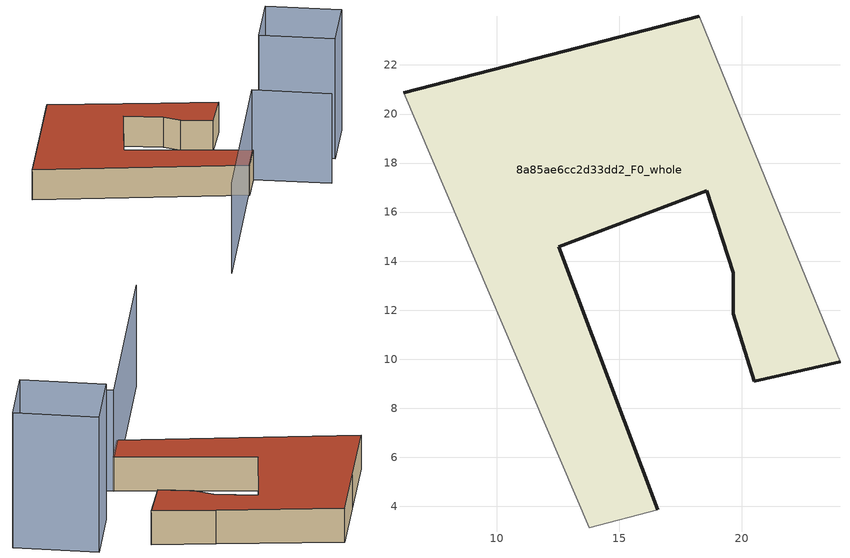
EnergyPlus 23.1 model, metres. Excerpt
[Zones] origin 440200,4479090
8a85ae6cc2d33dd2_F0_whole
 floor ground (EU_floor_Construction): 18.26,23.98 22.08,14.63 24.01,9.9 20.51,9.1 19.65,11.86 19.65,13.52 18.57,16.88 12.54,14.59 16.57,3.85 13.78,3.13 6.2,20.87 12.75,22.56 z0
 wall outside (EU_wall_Construction): 18.26,23.98 12.75,22.56 6.2,20.87 / 16.57,3.85 12.54,14.59 18.57,16.88 19.65,13.52 19.65,11.86 20.51,9.1 24.01,9.9 z0:3
 wall adiabatic (EU_wall_Construction): 6.2,20.87 13.78,3.13 16.57,3.85 / 24.01,9.9 22.08,14.63 18.26,23.98 z0:3
 roof outside (EU_roof_Construction): 24.01,9.9 22.08,14.63 18.26,23.98 12.75,22.56 6.2,20.87 13.78,3.13 16.57,3.85 12.54,14.59 18.57,16.88 19.65,13.52 19.65,11.86 20.51,9.1 z3
shading: -0.65,-0.59 16.6,3.96 / 16.6,3.96 18.41,-2.91 z0:9; 22.91,-1.55 21.19,5.07 / 21.19,5.07 26.6,6.47 / 26.6,6.47 28.32,-0.15 / 28.32,-0.15 22.91,-1.55 z0:12
[Building]
EU S2 Campaign: North Axis=0; Terrain=City; Solar Distribution=FullExterior
[Site:Location]
Madrid: Latitude=40.5; Longitude=-3.5; Time Zone=1; Elevation=609
[SizingPeriod:WeatherFileDays]
AnnualSizingPeriod: Begin Month=1; Begin Day of Month=1; End Month=12; End Day of Month=31; Day of Week for Start Day=Monday; Use Weather File Daylight Saving Period=No; Use Weather File Rain and Snow Indicators=No
[MATERIAL]
EU_InternalMass_Material: Roughness=MediumRough; Thickness=0.1; Conductivity=1; Density=1800; Specific Heat=900; Thermal Absorptance=0.9; Solar Absorptance=0.7; Visible Absorptance=0.7
[MATERIAL:NOMASS] Roughness=MediumRough; Thermal Absorptance=0.9; Solar Absorptance=0.7; Visible Absorptance=0.7
Name | Thermal Resistance
EU_wall_NoMass; EU_roof_NoMass | 2.16768
EU_floor_NoMass | 1.14339
[CONSTRUCTION]
EU_wall_Construction: EU_wall_NoMass
EU_roof_Construction: EU_roof_NoMass
EU_floor_Construction: EU_floor_NoMass
EU_InternalMass_Construction: EU_InternalMass_Material
[ZONE]
8a85ae6cc2d33dd2_F0_whole: Type=1; Multiplier=1; Ceiling Height=autocalculate; Volume=452.225; Floor Area=autocalculate; Part of Total Floor Area=Yes
[INTERNALMASS]
8a85ae6cc2d33dd2_F0_whole_EU_InternalMass: Construction=EU_InternalMass_Construction; Zone or ZoneList=8a85ae6cc2d33dd2_F0_whole; Surface Area=150.742
[OTHEREQUIPMENT]
EU_Step8_InternalGain_8a85ae6cc2d33dd2_F0_whole_f000: Fuel Type=Electricity; Zone or ZoneList or Space or SpaceList=8a85ae6cc2d33dd2_F0_whole; Schedule=EU_Step8_GainSchedule_8a85ae6cc2d33dd2_F0_whole_f000; Design Level Calculation Method=Watts/Area; Power per Zone Floor Area=1; Fraction Latent=0; Fraction Radiant=0; Fraction Lost=0; Carbon Dioxide Generation Rate=0; EndUse Subcategory=EU_Step8_InternalGains
[ZONEVENTILATION:DESIGNFLOWRATE]
EU_ConstantAir_8a85ae6cc2d33dd2_F0_whole: Zone or ZoneList or Space or SpaceList=8a85ae6cc2d33dd2_F0_whole; Schedule=EU_AlwaysOn; Design Flow Rate Calculation Method=AirChanges/Hour; Air Changes per Hour=0.480546; Ventilation Type=Natural; Fan Pressure Rise=0; Fan Total Efficiency=1; Constant Term Coefficient=1; Temperature Term Coefficient=0; Velocity Term Coefficient=0; Velocity Squared Term Coefficient=0; Minimum Indoor Temperature=-100; Maximum Indoor Temperature=100; Delta Temperature=-100; Minimum Outdoor Temperature=-100; Maximum Outdoor Temperature=100; Maximum Wind Speed=40
[HVACTEMPLATE:THERMOSTAT]
EU_HeatOnly_8a85ae6cc2d33dd2_F0_whole: Constant Heating Setpoint=20; Constant Cooling Setpoint=50
[HVACTEMPLATE:ZONE:IDEALLOADSAIRSYSTEM]
8a85ae6cc2d33dd2_F0_whole: Template Thermostat=EU_HeatOnly_8a85ae6cc2d33dd2_F0_whole; System Availability Schedule=EU_AlwaysOn; Maximum Heating Supply Air Temperature=50; Minimum Cooling Supply Air Temperature=13; Maximum Heating Supply Air Humidity Ratio=0.0156; Minimum Cooling Supply Air Humidity Ratio=0.0077; Heating Limit=NoLimit; Cooling Limit=NoLimit; Heating Availability Schedule=EU_AlwaysOn; Cooling Availability Schedule=EU_CoolingOff; Dehumidification Control Type=ConstantSensibleHeatRatio; Cooling Sensible Heat Ratio=0.7; Dehumidification Setpoint=60; Humidification Control Type=None; Humidification Setpoint=30; Outdoor Air Method=None; Outdoor Air Flow Rate per Person=0.00944; Outdoor Air Flow Rate per Zone Floor Area=0; Outdoor Air Flow Rate per Zone=0; Demand Controlled Ventilation Type=None; Outdoor Air Economizer Type=NoEconomizer; Heat Recovery Type=None; Sensible Heat Recovery Effectiveness=0.7; Latent Heat Recovery Effectiveness=0.65
[SIZING:ZONE]
8a85ae6cc2d33dd2_F0_whole: Zone Cooling Design Supply Air Temperature Input Method=SupplyAirTemperature; Zone Cooling Design Supply Air Temperature=13; Zone Heating Design Supply Air Temperature Input Method=SupplyAirTemperature; Zone Heating Design Supply Air Temperature=50; Zone Cooling Design Supply Air Humidity Ratio=0.008; Zone Heating Design Supply Air Humidity Ratio=0.008; Cooling Design Air Flow Method=DesignDay; Cooling Design Air Flow Rate=0; Cooling Minimum Air Flow per Zone Floor Area=0.000762; Cooling Minimum Air Flow=0; Cooling Minimum Air Flow Fraction=0.2; Heating Design Air Flow Method=DesignDay; Heating Design Air Flow Rate=0; Heating Maximum Air Flow per Zone Floor Area=0.002032; Heating Maximum Air Flow=0.141576; Heating Maximum Air Flow Fraction=0.3; Account for Dedicated Outdoor Air System=No; Dedicated Outdoor Air System Control Strategy=NeutralSupplyAir; Dedicated Outdoor Air Low Setpoint Temperature for Design=autosize; Dedicated Outdoor Air High Setpoint Temperature for Design=autosize; Zone Load Sizing Method=Sensible Load Only No Latent Load; Zone Latent Cooling Design Supply Air Humidity Ratio Input Method=HumidityRatioDifference; Zone Cooling Design Supply Air Humidity Ratio Difference=0.005; Zone Latent Heating Design Supply Air Humidity Ratio Input Method=HumidityRatioDifference; Zone Humidification Design Supply Air Humidity Ratio Difference=0.005
[SCHEDULE:CONSTANT]
Name | Hourly Value
EU_AlwaysOn | 1
EU_CoolingOff | 0
[SCHEDULE:FILE]
EU_Step8_GainSchedule_8a85ae6cc2d33dd2_F0_whole_f000: File=../../schedules/8a85ae6cc2d33dd2/8a85ae6cc2d33dd2_F0_whole_f000_gain.csv; Column Number=1; Rows to Skip at Top=0; Number of Hours of Data=8760; Column Separator=Comma; Interpolate to Timestep=No; Minutes per Item=60; Adjust Schedule for Daylight Savings=Yes
